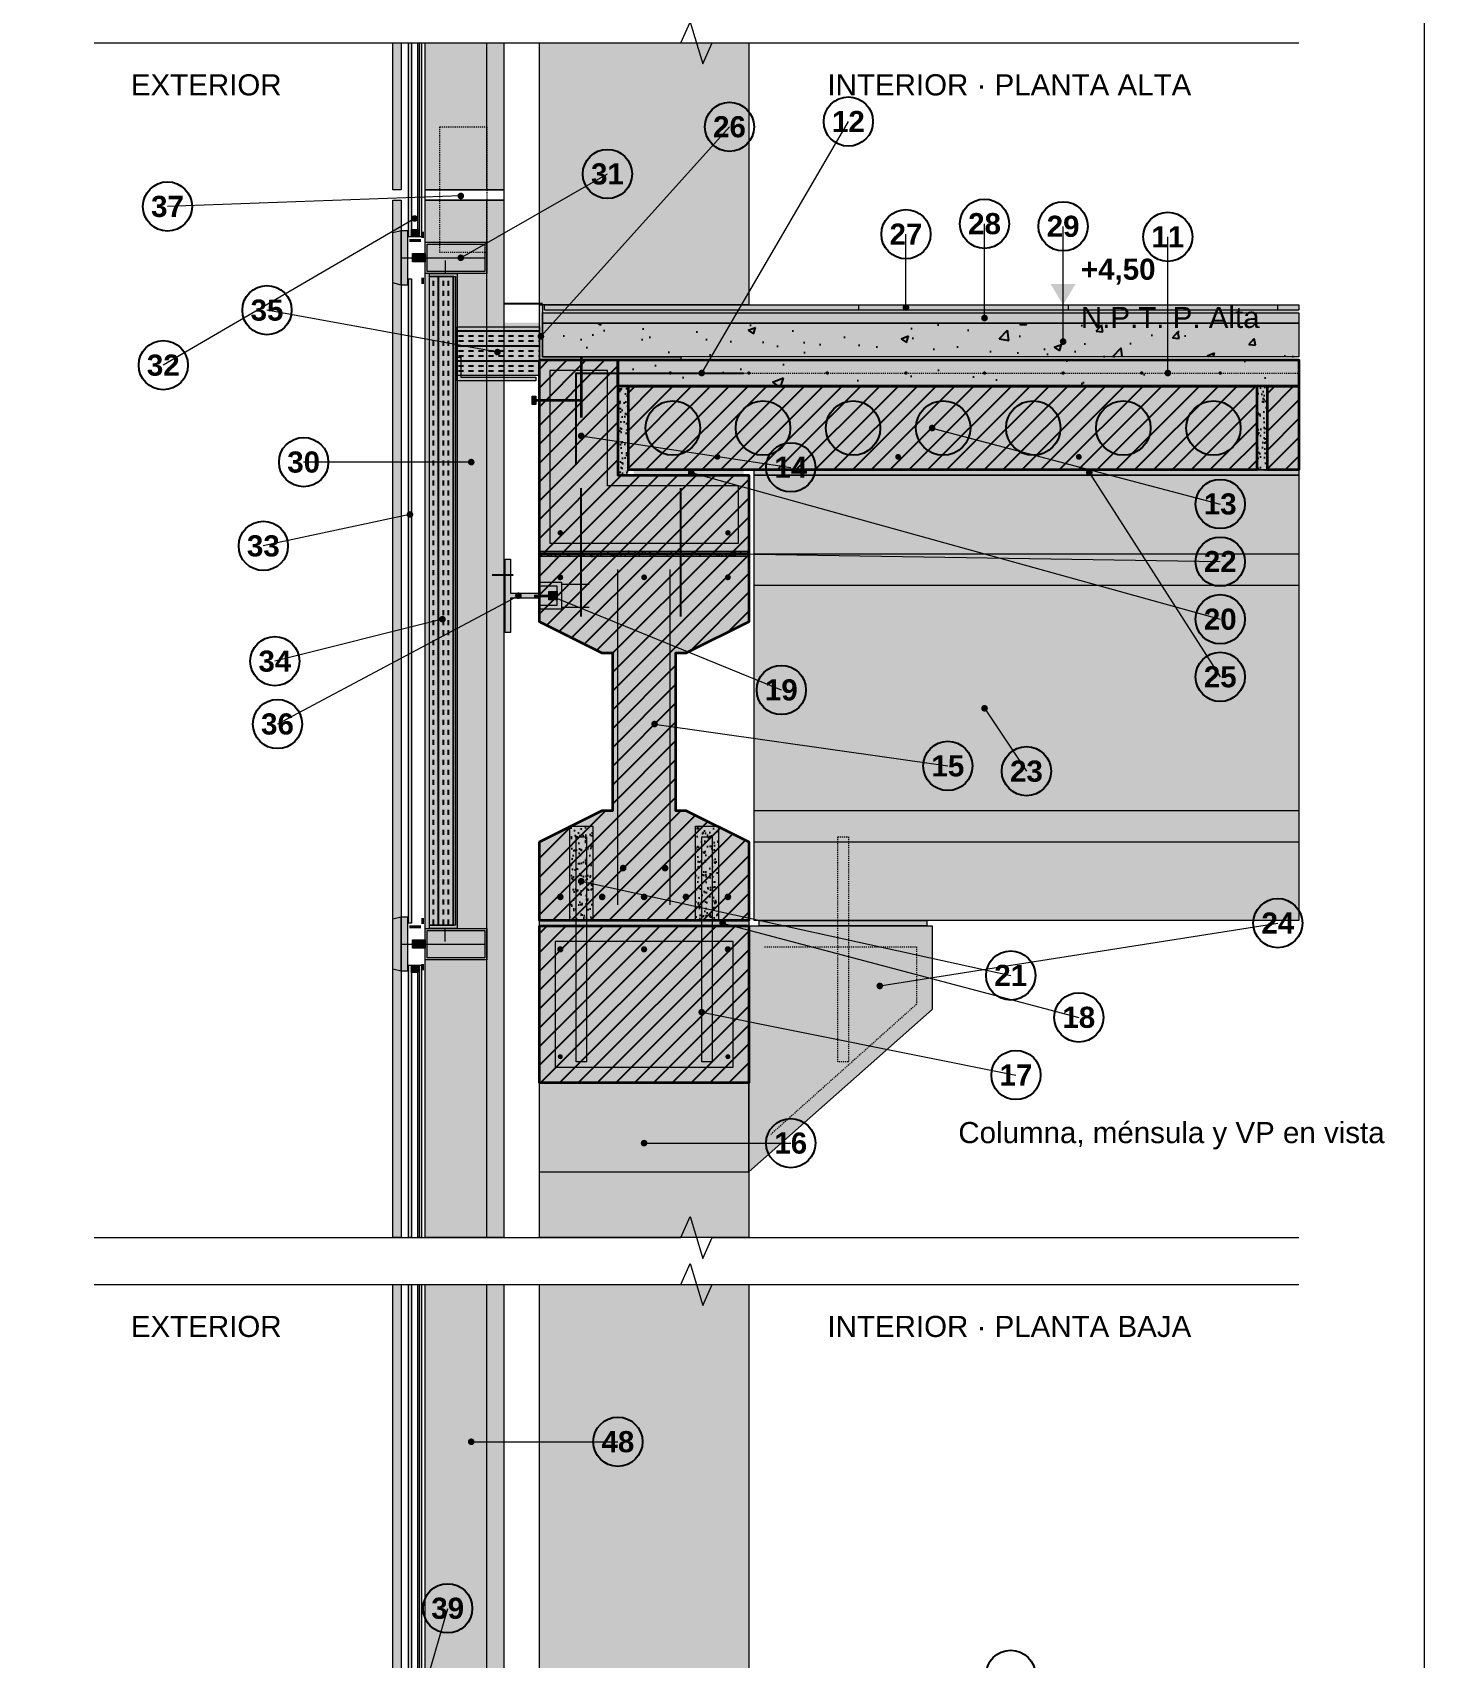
# Model space of a CAD drawing. Header units: millimetres. Extents: x 0 to 297, y 0 to 420.
# Drawn here: x 164.1 to 297, y 143.3 to 298.5 of the extents above; entities that cross this region are included whole.
import ezdxf
from ezdxf.enums import TextEntityAlignment as Align

# ---------------------------------------------------------------- set-up
doc = ezdxf.new("R2010")
doc.units = ezdxf.units.MM
doc.linetypes.add('DASHED', pattern=[1.524, 1.27, -0.254])
for name, color, linetype in [('0-MARCO-A3', 7, 'Continuous'), ('1-CORTE-ARMADURAS', 14, 'Continuous'), ('1-CORTE-CONTORNOS', 7, 'Continuous'), ('1-CORTE-OCULTO', 8, 'Continuous'), ('1-CORTE-RAYADOS', 8, 'Continuous'), ('1-CORTE-RELLENOS', 9, 'Continuous'), ('1-CORTE-VISTA', 8, 'Continuous'), ('3-COTAS-NIVELES', 7, 'Continuous'), ('3-TEXTOS', 7, 'Continuous')]:
    doc.layers.add(name, color=color, linetype=linetype)
doc.styles.add('ARIAL', font='arial.ttf')
doc.styles.add('ARIAL-NEGRITA', font='arialbd.ttf')

msp = doc.modelspace()

# ---------------------------------------------------------------- hatches: boundary and pattern name
at = {"layer": '1-CORTE-ARMADURAS', "true_color": 0x7a1f1f}
h = msp.add_hatch(color=26, dxfattribs=at)
h.dxf.hatch_style = 1
edge = h.paths.add_edge_path()
edge.add_arc((225, 266), 0.17, 0, 360)
h = msp.add_hatch(color=26, dxfattribs=at)
h.dxf.hatch_style = 1
edge = h.paths.add_edge_path()
edge.add_arc((232.5, 266), 0.17, 0, 360)
h = msp.add_hatch(color=26, dxfattribs=at)
h.dxf.hatch_style = 1
edge = h.paths.add_edge_path()
edge.add_arc((240, 266), 0.17, 0, 360)
h = msp.add_hatch(color=26, dxfattribs=at)
h.dxf.hatch_style = 1
edge = h.paths.add_edge_path()
edge.add_arc((247.5, 266), 0.17, 0, 360)
h = msp.add_hatch(color=26, dxfattribs=at)
h.dxf.hatch_style = 1
edge = h.paths.add_edge_path()
edge.add_arc((255, 266), 0.17, 0, 360)
h = msp.add_hatch(color=26, dxfattribs=at)
h.dxf.hatch_style = 1
edge = h.paths.add_edge_path()
edge.add_arc((262.5, 266), 0.17, 0, 360)
h = msp.add_hatch(color=26, dxfattribs=at)
h.dxf.hatch_style = 1
edge = h.paths.add_edge_path()
edge.add_arc((270, 266), 0.17, 0, 360)
h = msp.add_hatch(color=26, dxfattribs=at)
h.dxf.hatch_style = 1
edge = h.paths.add_edge_path()
edge.add_arc((277.5, 266), 0.17, 0, 360)
at = {"layer": '1-CORTE-ARMADURAS', "true_color": 0x000000}
h = msp.add_hatch(color=18, dxfattribs=at)
h.dxf.hatch_style = 1
edge = h.paths.add_edge_path()
edge.add_arc((229.5, 258), 0.28, 0, 360)
h = msp.add_hatch(color=18, dxfattribs=at)
h.dxf.hatch_style = 1
edge = h.paths.add_edge_path()
edge.add_arc((246.75, 258), 0.28, 0, 360)
h = msp.add_hatch(color=18, dxfattribs=at)
h.dxf.hatch_style = 1
edge = h.paths.add_edge_path()
edge.add_arc((264, 258), 0.28, 0, 360)
at = {"layer": '1-CORTE-ARMADURAS', "true_color": 0x7a1f1f}
h = msp.add_hatch(color=26, dxfattribs=at)
h.dxf.hatch_style = 1
edge = h.paths.add_edge_path()
edge.add_arc((214.5, 250.75), 0.26, 0, 360)
h = msp.add_hatch(color=26, dxfattribs=at)
h.dxf.hatch_style = 1
edge = h.paths.add_edge_path()
edge.add_arc((230.5, 250.75), 0.26, 0, 360)
h = msp.add_hatch(color=26, dxfattribs=at)
h.dxf.hatch_style = 1
edge = h.paths.add_edge_path()
edge.add_arc((214.5, 246.5), 0.28, 0, 360)
h = msp.add_hatch(color=26, dxfattribs=at)
h.dxf.hatch_style = 1
edge = h.paths.add_edge_path()
edge.add_arc((222.5, 246.5), 0.28, 0, 360)
h = msp.add_hatch(color=26, dxfattribs=at)
h.dxf.hatch_style = 1
edge = h.paths.add_edge_path()
edge.add_arc((230.5, 246.5), 0.28, 0, 360)
at = {"layer": '1-CORTE-ARMADURAS', "true_color": 0x000000}
h = msp.add_hatch(color=18, dxfattribs=at)
h.dxf.hatch_style = 1
edge = h.paths.add_edge_path()
edge.add_arc((220.5, 218.75), 0.32, 0, 360)
h = msp.add_hatch(color=18, dxfattribs=at)
h.dxf.hatch_style = 1
edge = h.paths.add_edge_path()
edge.add_arc((224.5, 218.75), 0.32, 0, 360)
h = msp.add_hatch(color=18, dxfattribs=at)
h.dxf.hatch_style = 1
edge = h.paths.add_edge_path()
edge.add_arc((214.5, 216), 0.32, 0, 360)
h = msp.add_hatch(color=18, dxfattribs=at)
h.dxf.hatch_style = 1
edge = h.paths.add_edge_path()
edge.add_arc((218.5, 216), 0.32, 0, 360)
h = msp.add_hatch(color=18, dxfattribs=at)
h.dxf.hatch_style = 1
edge = h.paths.add_edge_path()
edge.add_arc((222.5, 216), 0.32, 0, 360)
h = msp.add_hatch(color=18, dxfattribs=at)
h.dxf.hatch_style = 1
edge = h.paths.add_edge_path()
edge.add_arc((226.5, 216), 0.32, 0, 360)
h = msp.add_hatch(color=18, dxfattribs=at)
h.dxf.hatch_style = 1
edge = h.paths.add_edge_path()
edge.add_arc((230.5, 216), 0.32, 0, 360)
at = {"layer": '1-CORTE-ARMADURAS', "true_color": 0x7a1f1f}
h = msp.add_hatch(color=26, dxfattribs=at)
h.dxf.hatch_style = 1
edge = h.paths.add_edge_path()
edge.add_arc((214.5, 211), 0.3, 0, 360)
h = msp.add_hatch(color=26, dxfattribs=at)
h.dxf.hatch_style = 1
edge = h.paths.add_edge_path()
edge.add_arc((222.5, 211), 0.3, 0, 360)
h = msp.add_hatch(color=26, dxfattribs=at)
h.dxf.hatch_style = 1
edge = h.paths.add_edge_path()
edge.add_arc((230.5, 211), 0.3, 0, 360)
h = msp.add_hatch(color=26, dxfattribs=at)
h.dxf.hatch_style = 1
edge = h.paths.add_edge_path()
edge.add_arc((214.5, 200.75), 0.24, 0, 360)
h = msp.add_hatch(color=26, dxfattribs=at)
h.dxf.hatch_style = 1
edge = h.paths.add_edge_path()
edge.add_arc((230.5, 200.75), 0.24, 0, 360)
at = {"layer": '1-CORTE-RAYADOS'}
h = msp.add_hatch(dxfattribs=at)
h.set_pattern_fill('INSUL', color=8, scale=0.15, angle=90)
h.paths.add_polyline_path([(202, 275.2), (204.5, 275.2), (204.5, 213.3), (202, 213.3)])
h = msp.add_hatch(dxfattribs=at)
h.set_pattern_fill('AR-SAND', color=8, scale=0.03)
h.paths.add_polyline_path([(212.8, 271.75), (285, 271.75), (285, 270.75), (212.8, 270.75)])
h = msp.add_hatch(dxfattribs=at)
h.set_pattern_fill('INSUL', color=8, scale=0.15)
h.paths.add_polyline_path([(204.65, 270.4), (212.5, 270.4), (212.5, 265.75), (204.65, 265.75)])
h = msp.add_hatch(dxfattribs=at)
h.set_pattern_fill('AR-CONC', color=8, scale=0.04)
h.paths.add_polyline_path([(212.8, 270.75), (285, 270.75), (285, 267.55), (212.8, 267.55)])
h = msp.add_hatch(dxfattribs=at)
h.set_pattern_fill('ANSI31', color=8, scale=0.4)
h.paths.add_polyline_path([(212.5, 267.25), (220, 267.25), (220, 256.25), (232.5, 256.25), (232.5, 248.75), (212.5, 248.75)])
h = msp.add_hatch(dxfattribs=at)
h.set_pattern_fill('AR-CONC', color=8, scale=0.06)
h.paths.add_polyline_path([(220, 267.25), (285, 267.25), (285, 264.75), (220, 264.75)])
h = msp.add_hatch(dxfattribs=at)
h.set_pattern_fill('AR-SAND', color=8, scale=0.02)
h.paths.add_polyline_path([(220, 264.75), (221, 264.75), (221, 256.25), (220, 256.25)])
h = msp.add_hatch(dxfattribs=at)
h.set_pattern_fill('ANSI31', color=8, scale=0.4)
h.paths.add_polyline_path([(221, 264.75), (281, 264.75), (281, 256.75), (221, 256.75)])
h = msp.add_hatch(dxfattribs=at)
h.set_pattern_fill('AR-SAND', color=8, scale=0.02)
h.paths.add_polyline_path([(281, 264.75), (282, 264.75), (282, 256.75), (281, 256.75)])
h = msp.add_hatch(dxfattribs=at)
h.set_pattern_fill('ANSI31', color=8, scale=0.4)
h.paths.add_polyline_path([(282, 264.75), (285, 264.75), (285, 256.75), (282, 256.75)])
h = msp.add_hatch(dxfattribs=at)
h.set_pattern_fill('AR-SAND', color=8, scale=0.02)
h.paths.add_polyline_path([(212.5, 249), (232.5, 249), (232.5, 248.5), (212.5, 248.5)])
h = msp.add_hatch(dxfattribs=at)
h.set_pattern_fill('ANSI31', color=8, scale=0.4)
h.paths.add_polyline_path([(212.5, 221.25), (218.5, 224.25), (219.5, 224.25), (219.5, 239.25), (218.5, 239.25), (212.5, 242.25), (212.5, 248.75), (232.5, 248.75), (232.5, 242.25), (226.5, 239.25), (225.5, 239.25), (225.5, 224.25), (226.5, 224.25), (232.5, 221.25), (232.5, 213.75), (212.5, 213.75)])
h = msp.add_hatch(dxfattribs=at)
h.set_pattern_fill('AR-SAND', color=8, scale=0.02)
h.paths.add_polyline_path([(215.4, 222.75), (217.6, 222.75), (217.6, 213.75), (215.4, 213.75)])
h = msp.add_hatch(dxfattribs=at)
h.set_pattern_fill('AR-SAND', color=8, scale=0.02)
h.paths.add_polyline_path([(227.4, 222.75), (229.6, 222.75), (229.6, 213.75), (227.4, 213.75)])
h = msp.add_hatch(dxfattribs=at)
h.set_pattern_fill('ANSI31', color=8, scale=0.4)
h.paths.add_polyline_path([(212.5, 213.25), (232.5, 213.25), (232.5, 198.25), (212.5, 198.25)])
at = {"layer": '1-CORTE-RELLENOS', "true_color": 0xe9ecee}
h = msp.add_hatch(color=7, dxfattribs=at)
h.dxf.hatch_style = 1
h.paths.add_polyline_path([(198.5, 297.5), (199.3, 297.5), (199.3, 283.5), (198.5, 283.5)])
at = {"layer": '1-CORTE-RELLENOS', "true_color": 0xbfe3f0}
h = msp.add_hatch(color=254, dxfattribs=at)
h.dxf.hatch_style = 1
h.paths.add_polyline_path([(200, 297.5), (200.3, 297.5), (200.3, 279), (200, 279)])
h = msp.add_hatch(color=254, dxfattribs=at)
h.dxf.hatch_style = 1
h.paths.add_polyline_path([(200.9, 297.5), (201.25, 297.5), (201.25, 279), (200.9, 279)])
at = {"layer": '1-CORTE-RELLENOS', "true_color": 0xe3e7ea}
h = msp.add_hatch(color=254, dxfattribs=at)
h.dxf.hatch_style = 1
h.paths.add_polyline_path([(201.6, 297.5), (209.1, 297.5), (209.1, 283.5), (201.6, 283.5)])
at = {"layer": '1-CORTE-RELLENOS', "true_color": 0xeceeef}
h = msp.add_hatch(color=7, dxfattribs=at)
h.dxf.hatch_style = 1
h.paths.add_polyline_path([(212.5, 297.5), (232.5, 297.5), (232.5, 272.5), (212.5, 272.5)])
at = {"layer": '1-CORTE-RELLENOS', "true_color": 0xe9ecee}
h = msp.add_hatch(color=7, dxfattribs=at)
h.dxf.hatch_style = 1
h.paths.add_polyline_path([(198.5, 282.5), (199.3, 282.5), (199.3, 183.5), (198.5, 183.5)])
at = {"layer": '1-CORTE-RELLENOS', "true_color": 0xe3e7ea}
h = msp.add_hatch(color=254, dxfattribs=at)
h.dxf.hatch_style = 1
h.paths.add_polyline_path([(201.6, 282.5), (209.1, 282.5), (209.1, 183.5), (201.6, 183.5)])
at = {"layer": '1-CORTE-RELLENOS', "true_color": 0xb9c0c6}
h = msp.add_hatch(color=9, dxfattribs=at)
h.dxf.hatch_style = 1
h.paths.add_polyline_path([(198.5, 279.4), (199.3, 279.6), (199.3, 274.4), (198.5, 274.6)])
at = {"layer": '1-CORTE-RELLENOS', "true_color": 0x9aa3ab}
h = msp.add_hatch(color=253, dxfattribs=at)
h.dxf.hatch_style = 1
h.paths.add_polyline_path([(199.3, 279.6), (199.9, 279.6), (199.9, 274.4), (199.3, 274.4)])
at = {"layer": '1-CORTE-RELLENOS', "true_color": 0x111111}
h = msp.add_hatch(color=250, dxfattribs=at)
h.dxf.hatch_style = 1
h.paths.add_polyline_path([(199.9, 279.5), (200, 279.5), (200, 278.9), (199.9, 278.9)])
at = {"layer": '1-CORTE-RELLENOS', "true_color": 0x9aa3ab}
h = msp.add_hatch(color=253, dxfattribs=at)
h.dxf.hatch_style = 1
h.paths.add_polyline_path([(200.3, 279.7), (200.9, 279.7), (200.9, 279), (200.3, 279)])
at = {"layer": '1-CORTE-RELLENOS', "true_color": 0x111111}
h = msp.add_hatch(color=250, dxfattribs=at)
h.dxf.hatch_style = 1
h.paths.add_polyline_path([(201.25, 279.5), (201.5, 279.5), (201.5, 278.9), (201.25, 278.9)])
at = {"layer": '1-CORTE-RELLENOS', "true_color": 0x333333}
h = msp.add_hatch(color=250, dxfattribs=at)
h.dxf.hatch_style = 1
h.paths.add_polyline_path([(200.1, 278.8), (201.2, 278.8), (201.2, 278.5), (200.1, 278.5)])
at = {"layer": '1-CORTE-RELLENOS', "true_color": 0x111111}
h = msp.add_hatch(color=250, dxfattribs=at)
h.dxf.hatch_style = 1
h.paths.add_polyline_path([(200.3, 279.2), (200.9, 279.2), (200.9, 279), (200.3, 279)])
at = {"layer": '1-CORTE-RELLENOS', "true_color": 0x9aa3ab}
h = msp.add_hatch(color=253, dxfattribs=at)
h.dxf.hatch_style = 1
h.paths.add_polyline_path([(201.6, 278.5), (207.5, 278.5), (207.5, 275.5), (201.6, 275.5)])
h = msp.add_hatch(color=253, dxfattribs=at)
h.dxf.hatch_style = 1
h.paths.add_polyline_path([(200.4, 277.4), (201.6, 277.4), (201.6, 276.6), (200.4, 276.6)])
at = {"layer": '1-CORTE-RELLENOS', "true_color": 0x111111}
h = msp.add_hatch(color=250, dxfattribs=at)
h.dxf.hatch_style = 1
h.paths.add_polyline_path([(199.9, 275.1), (200, 275.1), (200, 274.5), (199.9, 274.5)])
at = {"layer": '1-CORTE-RELLENOS', "true_color": 0x6f8796}
h = msp.add_hatch(color=252, dxfattribs=at)
h.dxf.hatch_style = 1
h.paths.add_polyline_path([(200, 275), (200.3, 275), (200.3, 213.5), (200, 213.5)])
at = {"layer": '1-CORTE-RELLENOS', "true_color": 0x111111}
h = msp.add_hatch(color=250, dxfattribs=at)
h.dxf.hatch_style = 1
h.paths.add_polyline_path([(201.25, 275.1), (201.5, 275.1), (201.5, 274.5), (201.25, 274.5)])
at = {"layer": '1-CORTE-RELLENOS', "true_color": 0x3b3b3b}
h = msp.add_hatch(color=250, dxfattribs=at)
h.dxf.hatch_style = 1
h.paths.add_polyline_path([(202, 213.3), (204.35, 213.3), (204.35, 275.2), (202, 275.2), (202, 275.5), (204.65, 275.5), (204.65, 213), (202, 213)])
at = {"layer": '1-CORTE-RELLENOS', "true_color": 0xfbe2a8}
h = msp.add_hatch(color=41, dxfattribs=at)
h.dxf.hatch_style = 1
h.paths.add_polyline_path([(202, 275.2), (204.5, 275.2), (204.5, 213.3), (202, 213.3)])
at = {"layer": '1-CORTE-RELLENOS', "true_color": 0x3b3b3b}
h = msp.add_hatch(color=250, dxfattribs=at)
h.dxf.hatch_style = 1
h.paths.add_polyline_path([(212.5, 272.5), (212.8, 272.5), (212.8, 267.55), (226, 267.55), (226, 267.25), (212.5, 267.25)])
at = {"layer": '1-CORTE-RELLENOS', "true_color": 0xe9e9e9}
h = msp.add_hatch(color=254, dxfattribs=at)
h.dxf.hatch_style = 1
h.paths.add_polyline_path([(212.8, 271.75), (285, 271.75), (285, 270.75), (212.8, 270.75)])
at = {"layer": '1-CORTE-RELLENOS', "true_color": 0xcdbb9c}
h = msp.add_hatch(color=9, dxfattribs=at)
h.dxf.hatch_style = 1
h.paths.add_polyline_path([(213, 272.5), (285, 272.5), (285, 272), (213, 272)])
at = {"layer": '1-CORTE-RELLENOS', "true_color": 0x8d8d8d}
h = msp.add_hatch(color=252, dxfattribs=at)
h.dxf.hatch_style = 1
h.paths.add_polyline_path([(213, 272), (285, 272), (285, 271.75), (213, 271.75)])
at = {"layer": '1-CORTE-RELLENOS', "true_color": 0xc0392b}
h = msp.add_hatch(color=22, dxfattribs=at)
h.dxf.hatch_style = 1
h.paths.add_polyline_path([(204.65, 270.8), (212.5, 270.8), (212.5, 270.4), (204.65, 270.4)])
at = {"layer": '1-CORTE-RELLENOS', "true_color": 0xfbe2a8}
h = msp.add_hatch(color=41, dxfattribs=at)
h.dxf.hatch_style = 1
h.paths.add_polyline_path([(204.65, 270.4), (212.5, 270.4), (212.5, 265.75), (204.65, 265.75)])
at = {"layer": '1-CORTE-RELLENOS', "true_color": 0xe6e4df}
h = msp.add_hatch(color=254, dxfattribs=at)
h.dxf.hatch_style = 1
h.paths.add_polyline_path([(212.8, 270.75), (285, 270.75), (285, 267.55), (212.8, 267.55)])
at = {"layer": '1-CORTE-RELLENOS', "true_color": 0x3b3b3b}
h = msp.add_hatch(color=250, dxfattribs=at)
h.dxf.hatch_style = 1
h.paths.add_polyline_path([(205, 267.5), (205, 265.6), (212.15, 265.6), (212.15, 265.25), (204.65, 265.25), (204.65, 267.5)])
at = {"layer": '1-CORTE-RELLENOS', "true_color": 0xd3d6d9}
h = msp.add_hatch(color=254, dxfattribs=at)
h.dxf.hatch_style = 1
h.paths.add_polyline_path([(212.5, 267.25), (220, 267.25), (220, 256.25), (232.5, 256.25), (232.5, 248.75), (212.5, 248.75)])
at = {"layer": '1-CORTE-RELLENOS', "true_color": 0xdedad2}
h = msp.add_hatch(color=254, dxfattribs=at)
h.dxf.hatch_style = 1
h.paths.add_polyline_path([(220, 267.25), (285, 267.25), (285, 264.75), (220, 264.75)])
at = {"layer": '1-CORTE-RELLENOS', "true_color": 0xbdbdbd}
h = msp.add_hatch(color=9, dxfattribs=at)
h.dxf.hatch_style = 1
h.paths.add_polyline_path([(220, 264.75), (221, 264.75), (221, 256.25), (220, 256.25)])
at = {"layer": '1-CORTE-RELLENOS', "true_color": 0xd3d6d9}
h = msp.add_hatch(color=254, dxfattribs=at)
h.dxf.hatch_style = 1
h.paths.add_polyline_path([(221, 264.75), (281, 264.75), (281, 256.75), (221, 256.75)])
at = {"layer": '1-CORTE-RELLENOS', "true_color": 0xbdbdbd}
h = msp.add_hatch(color=9, dxfattribs=at)
h.dxf.hatch_style = 1
h.paths.add_polyline_path([(281, 264.75), (282, 264.75), (282, 256.75), (281, 256.75)])
at = {"layer": '1-CORTE-RELLENOS', "true_color": 0xd3d6d9}
h = msp.add_hatch(color=254, dxfattribs=at)
h.dxf.hatch_style = 1
h.paths.add_polyline_path([(282, 264.75), (285, 264.75), (285, 256.75), (282, 256.75)])
at = {"layer": '1-CORTE-RELLENOS', "true_color": 0x555555}
h = msp.add_hatch(color=251, dxfattribs=at)
h.dxf.hatch_style = 1
h.paths.add_polyline_path([(211.8, 263.8), (212.15, 263.8), (212.15, 263), (211.8, 263)])
at = {"layer": '1-CORTE-RELLENOS', "true_color": 0x111111}
h = msp.add_hatch(color=250, dxfattribs=at)
h.dxf.hatch_style = 1
h.paths.add_polyline_path([(221.5, 256.75), (232, 256.75), (232, 256.25), (221.5, 256.25)])
h = msp.add_hatch(color=250, dxfattribs=at)
h.dxf.hatch_style = 1
h.paths.add_polyline_path([(233, 256.75), (285, 256.75), (285, 256.25), (233, 256.25)])
at = {"layer": '1-CORTE-RELLENOS', "true_color": 0xe9ebed}
h = msp.add_hatch(color=7, dxfattribs=at)
h.dxf.hatch_style = 1
h.paths.add_polyline_path([(233, 256.25), (285, 256.25), (285, 213.75), (233, 213.75)])
at = {"layer": '1-CORTE-RELLENOS', "true_color": 0xbdbdbd}
h = msp.add_hatch(color=9, dxfattribs=at)
h.dxf.hatch_style = 1
h.paths.add_polyline_path([(212.5, 249), (232.5, 249), (232.5, 248.5), (212.5, 248.5)])
at = {"layer": '1-CORTE-RELLENOS', "true_color": 0xd3d6d9}
h = msp.add_hatch(color=254, dxfattribs=at)
h.dxf.hatch_style = 1
h.paths.add_polyline_path([(212.5, 221.25), (218.5, 224.25), (219.5, 224.25), (219.5, 239.25), (218.5, 239.25), (212.5, 242.25), (212.5, 248.75), (232.5, 248.75), (232.5, 242.25), (226.5, 239.25), (225.5, 239.25), (225.5, 224.25), (226.5, 224.25), (232.5, 221.25), (232.5, 213.75), (212.5, 213.75)])
at = {"layer": '1-CORTE-RELLENOS', "true_color": 0x3b3b3b}
h = msp.add_hatch(color=250, dxfattribs=at)
h.dxf.hatch_style = 1
h.paths.add_polyline_path([(209.25, 248.25), (209.75, 248.25), (209.75, 245), (212.5, 245), (212.5, 244.5), (209.75, 244.5), (209.75, 241.25), (209.25, 241.25)])
h = msp.add_hatch(color=250, dxfattribs=at)
h.dxf.hatch_style = 1
h.paths.add_polyline_path([(212.5, 243.85), (214.2, 243.85), (214.2, 245.65), (212.5, 245.65), (212.5, 246.05), (214.6, 246.05), (214.6, 243.45), (212.5, 243.45)])
at = {"layer": '1-CORTE-RELLENOS', "true_color": 0xd6dade}
h = msp.add_hatch(color=254, dxfattribs=at)
h.dxf.hatch_style = 1
h.paths.add_polyline_path([(233, 245.75), (285, 245.75), (285, 224.25), (233, 224.25)])
at = {"layer": '1-CORTE-RELLENOS', "true_color": 0x555555}
h = msp.add_hatch(color=251, dxfattribs=at)
h.dxf.hatch_style = 1
h.paths.add_polyline_path([(213.4, 245.15), (214.2, 245.15), (214.2, 244.35), (213.4, 244.35)])
at = {"layer": '1-CORTE-RELLENOS', "true_color": 0xbdbdbd}
h = msp.add_hatch(color=9, dxfattribs=at)
h.dxf.hatch_style = 1
h.paths.add_polyline_path([(215.4, 222.75), (217.6, 222.75), (217.6, 213.75), (215.4, 213.75)])
h = msp.add_hatch(color=9, dxfattribs=at)
h.dxf.hatch_style = 1
h.paths.add_polyline_path([(227.4, 222.75), (229.6, 222.75), (229.6, 213.75), (227.4, 213.75)])
at = {"layer": '1-CORTE-RELLENOS', "true_color": 0x3b3b3b}
h = msp.add_hatch(color=250, dxfattribs=at)
h.dxf.hatch_style = 1
h.paths.add_polyline_path([(216, 221.75), (217, 221.75), (217, 213.25), (216, 213.25)])
h = msp.add_hatch(color=250, dxfattribs=at)
h.dxf.hatch_style = 1
h.paths.add_polyline_path([(228, 221.75), (229, 221.75), (229, 213.25), (228, 213.25)])
at = {"layer": '1-CORTE-RELLENOS', "true_color": 0xb9c0c6}
h = msp.add_hatch(color=9, dxfattribs=at)
h.dxf.hatch_style = 1
h.paths.add_polyline_path([(198.5, 213.9), (199.3, 214.1), (199.3, 208.9), (198.5, 209.1)])
at = {"layer": '1-CORTE-RELLENOS', "true_color": 0x9aa3ab}
h = msp.add_hatch(color=253, dxfattribs=at)
h.dxf.hatch_style = 1
h.paths.add_polyline_path([(199.3, 214.1), (199.9, 214.1), (199.9, 208.9), (199.3, 208.9)])
at = {"layer": '1-CORTE-RELLENOS', "true_color": 0x111111}
h = msp.add_hatch(color=250, dxfattribs=at)
h.dxf.hatch_style = 1
h.paths.add_polyline_path([(199.9, 214), (200, 214), (200, 213.4), (199.9, 213.4)])
at = {"layer": '1-CORTE-RELLENOS', "true_color": 0x333333}
h = msp.add_hatch(color=250, dxfattribs=at)
h.dxf.hatch_style = 1
h.paths.add_polyline_path([(200.1, 213.3), (201.2, 213.3), (201.2, 213), (200.1, 213)])
at = {"layer": '1-CORTE-RELLENOS', "true_color": 0x111111}
h = msp.add_hatch(color=250, dxfattribs=at)
h.dxf.hatch_style = 1
h.paths.add_polyline_path([(201.25, 214), (201.5, 214), (201.5, 213.4), (201.25, 213.4)])
at = {"layer": '1-CORTE-RELLENOS', "true_color": 0x9aa3ab}
h = msp.add_hatch(color=253, dxfattribs=at)
h.dxf.hatch_style = 1
h.paths.add_polyline_path([(201.6, 213), (207.5, 213), (207.5, 210), (201.6, 210)])
at = {"layer": '1-CORTE-RELLENOS', "true_color": 0x111111}
h = msp.add_hatch(color=250, dxfattribs=at)
h.dxf.hatch_style = 1
h.paths.add_polyline_path([(212.5, 213.75), (232.5, 213.75), (232.5, 213.25), (212.5, 213.25)])
at = {"layer": '1-CORTE-RELLENOS', "true_color": 0xd3d6d9}
h = msp.add_hatch(color=254, dxfattribs=at)
h.dxf.hatch_style = 1
h.paths.add_polyline_path([(212.5, 213.25), (232.5, 213.25), (232.5, 198.25), (212.5, 198.25)])
at = {"layer": '1-CORTE-RELLENOS', "true_color": 0x3b3b3b}
h = msp.add_hatch(color=250, dxfattribs=at)
h.dxf.hatch_style = 1
h.paths.add_polyline_path([(216, 213.25), (217, 213.25), (217, 200.25), (216, 200.25)])
h = msp.add_hatch(color=250, dxfattribs=at)
h.dxf.hatch_style = 1
h.paths.add_polyline_path([(228, 213.25), (229, 213.25), (229, 200.25), (228, 200.25)])
at = {"layer": '1-CORTE-RELLENOS', "true_color": 0xe3e6e8}
h = msp.add_hatch(color=254, dxfattribs=at)
h.dxf.hatch_style = 1
h.paths.add_polyline_path([(250, 213.25), (250, 205.25), (232.5, 189.75), (232.5, 213.25)])
at = {"layer": '1-CORTE-RELLENOS', "true_color": 0x111111}
h = msp.add_hatch(color=250, dxfattribs=at)
h.dxf.hatch_style = 1
h.paths.add_polyline_path([(233.5, 213.75), (249.5, 213.75), (249.5, 213.25), (233.5, 213.25)])
at = {"layer": '1-CORTE-RELLENOS', "true_color": 0x9aa3ab}
h = msp.add_hatch(color=253, dxfattribs=at)
h.dxf.hatch_style = 1
h.paths.add_polyline_path([(200.4, 211.9), (201.6, 211.9), (201.6, 211.1), (200.4, 211.1)])
at = {"layer": '1-CORTE-RELLENOS', "true_color": 0x111111}
h = msp.add_hatch(color=250, dxfattribs=at)
h.dxf.hatch_style = 1
h.paths.add_polyline_path([(199.9, 209.6), (200, 209.6), (200, 209), (199.9, 209)])
h = msp.add_hatch(color=250, dxfattribs=at)
h.dxf.hatch_style = 1
h.paths.add_polyline_path([(201.25, 209.6), (201.5, 209.6), (201.5, 209), (201.25, 209)])
at = {"layer": '1-CORTE-RELLENOS', "true_color": 0xbfe3f0}
h = msp.add_hatch(color=254, dxfattribs=at)
h.dxf.hatch_style = 1
h.paths.add_polyline_path([(200, 209.5), (200.3, 209.5), (200.3, 183.5), (200, 183.5)])
at = {"layer": '1-CORTE-RELLENOS', "true_color": 0x9aa3ab}
h = msp.add_hatch(color=253, dxfattribs=at)
h.dxf.hatch_style = 1
h.paths.add_polyline_path([(200.3, 209.5), (200.9, 209.5), (200.9, 208.8), (200.3, 208.8)])
at = {"layer": '1-CORTE-RELLENOS', "true_color": 0x111111}
h = msp.add_hatch(color=250, dxfattribs=at)
h.dxf.hatch_style = 1
h.paths.add_polyline_path([(200.3, 209.5), (200.9, 209.5), (200.9, 209.3), (200.3, 209.3)])
at = {"layer": '1-CORTE-RELLENOS', "true_color": 0xbfe3f0}
h = msp.add_hatch(color=254, dxfattribs=at)
h.dxf.hatch_style = 1
h.paths.add_polyline_path([(200.9, 209.5), (201.25, 209.5), (201.25, 183.5), (200.9, 183.5)])
at = {"layer": '1-CORTE-RELLENOS', "true_color": 0xeceeef}
h = msp.add_hatch(color=7, dxfattribs=at)
h.dxf.hatch_style = 1
h.paths.add_polyline_path([(212.5, 198.25), (232.5, 198.25), (232.5, 183.5), (212.5, 183.5)])
at = {"layer": '1-CORTE-RELLENOS', "true_color": 0xe9ecee}
h = msp.add_hatch(color=7, dxfattribs=at)
h.dxf.hatch_style = 1
h.paths.add_polyline_path([(198.5, 179), (199.3, 179), (199.3, 136), (198.5, 136)])
at = {"layer": '1-CORTE-RELLENOS', "true_color": 0xbfe3f0}
h = msp.add_hatch(color=254, dxfattribs=at)
h.dxf.hatch_style = 1
h.paths.add_polyline_path([(200, 179), (200.3, 179), (200.3, 139.5), (200, 139.5)])
h = msp.add_hatch(color=254, dxfattribs=at)
h.dxf.hatch_style = 1
h.paths.add_polyline_path([(200.9, 179), (201.25, 179), (201.25, 139.5), (200.9, 139.5)])
at = {"layer": '1-CORTE-RELLENOS', "true_color": 0xe3e7ea}
h = msp.add_hatch(color=254, dxfattribs=at)
h.dxf.hatch_style = 1
h.paths.add_polyline_path([(201.6, 179), (209.1, 179), (209.1, 136), (201.6, 136)])
at = {"layer": '1-CORTE-RELLENOS', "true_color": 0xeceeef}
h = msp.add_hatch(color=7, dxfattribs=at)
h.dxf.hatch_style = 1
h.paths.add_polyline_path([(212.5, 179), (232.5, 179), (232.5, 134), (212.5, 134)])
at = {"layer": '3-COTAS-NIVELES'}
h = msp.add_hatch(color=7, dxfattribs=at)
h.dxf.hatch_style = 1
h.paths.add_polyline_path([(262.5, 272.5), (261.3, 274.5), (263.7, 274.5)])
at = {"layer": '3-TEXTOS', "true_color": 0x000000}
h = msp.add_hatch(color=18, dxfattribs=at)
h.dxf.hatch_style = 1
edge = h.paths.add_edge_path()
edge.add_arc((205, 282.9), 0.32, 0, 360)
h = msp.add_hatch(color=18, dxfattribs=at)
h.dxf.hatch_style = 1
edge = h.paths.add_edge_path()
edge.add_arc((200.6, 280.75), 0.32, 0, 360)
h = msp.add_hatch(color=18, dxfattribs=at)
h.dxf.hatch_style = 1
edge = h.paths.add_edge_path()
edge.add_arc((205, 277), 0.32, 0, 360)
h = msp.add_hatch(color=18, dxfattribs=at)
h.dxf.hatch_style = 1
edge = h.paths.add_edge_path()
edge.add_arc((247.5, 272.25), 0.32, 0, 360)
h = msp.add_hatch(color=18, dxfattribs=at)
h.dxf.hatch_style = 1
edge = h.paths.add_edge_path()
edge.add_arc((255, 271.25), 0.32, 0, 360)
h = msp.add_hatch(color=18, dxfattribs=at)
h.dxf.hatch_style = 1
edge = h.paths.add_edge_path()
edge.add_arc((212.65, 269.5), 0.32, 0, 360)
h = msp.add_hatch(color=18, dxfattribs=at)
h.dxf.hatch_style = 1
edge = h.paths.add_edge_path()
edge.add_arc((262.5, 269), 0.32, 0, 360)
h = msp.add_hatch(color=18, dxfattribs=at)
h.dxf.hatch_style = 1
edge = h.paths.add_edge_path()
edge.add_arc((208.5, 268), 0.32, 0, 360)
h = msp.add_hatch(color=18, dxfattribs=at)
h.dxf.hatch_style = 1
edge = h.paths.add_edge_path()
edge.add_arc((228, 266), 0.32, 0, 360)
h = msp.add_hatch(color=18, dxfattribs=at)
h.dxf.hatch_style = 1
edge = h.paths.add_edge_path()
edge.add_arc((272.5, 266), 0.32, 0, 360)
h = msp.add_hatch(color=18, dxfattribs=at)
h.dxf.hatch_style = 1
edge = h.paths.add_edge_path()
edge.add_arc((250, 260.75), 0.32, 0, 360)
h = msp.add_hatch(color=18, dxfattribs=at)
h.dxf.hatch_style = 1
edge = h.paths.add_edge_path()
edge.add_arc((216.5, 260), 0.32, 0, 360)
h = msp.add_hatch(color=18, dxfattribs=at)
h.dxf.hatch_style = 1
edge = h.paths.add_edge_path()
edge.add_arc((206, 257.5), 0.32, 0, 360)
h = msp.add_hatch(color=18, dxfattribs=at)
h.dxf.hatch_style = 1
edge = h.paths.add_edge_path()
edge.add_arc((227, 256.5), 0.32, 0, 360)
h = msp.add_hatch(color=18, dxfattribs=at)
h.dxf.hatch_style = 1
edge = h.paths.add_edge_path()
edge.add_arc((265, 256.5), 0.32, 0, 360)
h = msp.add_hatch(color=18, dxfattribs=at)
h.dxf.hatch_style = 1
edge = h.paths.add_edge_path()
edge.add_arc((200.15, 252.5), 0.32, 0, 360)
h = msp.add_hatch(color=18, dxfattribs=at)
h.dxf.hatch_style = 1
edge = h.paths.add_edge_path()
edge.add_arc((231, 248.75), 0.32, 0, 360)
h = msp.add_hatch(color=18, dxfattribs=at)
h.dxf.hatch_style = 1
edge = h.paths.add_edge_path()
edge.add_arc((210.5, 244.75), 0.32, 0, 360)
h = msp.add_hatch(color=18, dxfattribs=at)
h.dxf.hatch_style = 1
edge = h.paths.add_edge_path()
edge.add_arc((213.6, 244.75), 0.32, 0, 360)
h = msp.add_hatch(color=18, dxfattribs=at)
h.dxf.hatch_style = 1
edge = h.paths.add_edge_path()
edge.add_arc((203.25, 242.5), 0.32, 0, 360)
h = msp.add_hatch(color=18, dxfattribs=at)
h.dxf.hatch_style = 1
edge = h.paths.add_edge_path()
edge.add_arc((223.5, 232.5), 0.32, 0, 360)
h = msp.add_hatch(color=18, dxfattribs=at)
h.dxf.hatch_style = 1
edge = h.paths.add_edge_path()
edge.add_arc((255, 234), 0.32, 0, 360)
h = msp.add_hatch(color=18, dxfattribs=at)
h.dxf.hatch_style = 1
edge = h.paths.add_edge_path()
edge.add_arc((216.5, 217.5), 0.32, 0, 360)
h = msp.add_hatch(color=18, dxfattribs=at)
h.dxf.hatch_style = 1
edge = h.paths.add_edge_path()
edge.add_arc((230, 213.5), 0.32, 0, 360)
h = msp.add_hatch(color=18, dxfattribs=at)
h.dxf.hatch_style = 1
edge = h.paths.add_edge_path()
edge.add_arc((245, 207.5), 0.32, 0, 360)
h = msp.add_hatch(color=18, dxfattribs=at)
h.dxf.hatch_style = 1
edge = h.paths.add_edge_path()
edge.add_arc((228, 205), 0.32, 0, 360)
h = msp.add_hatch(color=18, dxfattribs=at)
h.dxf.hatch_style = 1
edge = h.paths.add_edge_path()
edge.add_arc((222.5, 192.5), 0.32, 0, 360)
h = msp.add_hatch(color=18, dxfattribs=at)
h.dxf.hatch_style = 1
edge = h.paths.add_edge_path()
edge.add_arc((206, 164), 0.32, 0, 360)

# ---------------------------------------------------------------- linework, layer by layer
at = {"layer": '0-MARCO-A3', "lineweight": 13}
msp.add_lwpolyline([(0, 0), (297, 0), (297, 420), (0, 420)], close=True, dxfattribs=at)
at = {"layer": '1-CORTE-ARMADURAS', "lineweight": 13}
for points in [[(213.5, 249.75), (231.5, 249.75), (231.5, 255.25), (219, 255.25), (219, 266.25), (213.5, 266.25), (213.5, 249.75)], [(214, 199.75), (231, 199.75), (231, 211.75), (214, 211.75), (214, 199.75)]]:
    msp.add_lwpolyline(points, dxfattribs=at)
at = {"layer": '1-CORTE-ARMADURAS', "lineweight": 25}
for points in [[(216, 257.25), (216, 266), (232, 266)], [(216.5, 242.75), (216.5, 255)], [(226, 242.75), (226, 255)]]:
    msp.add_lwpolyline(points, dxfattribs=at)
at = {"layer": '1-CORTE-ARMADURAS', "linetype": 'DASHED', "lineweight": 13, "ltscale": 0.08}
for points in [[(221.5, 266), (285, 266)], [(234, 211.25), (248.5, 211.25), (248.5, 205.75), (234.5, 193.25)]]:
    msp.add_lwpolyline(points, dxfattribs=at)
at = {"layer": '1-CORTE-ARMADURAS', "lineweight": 9}
for points in [[(220, 215.25), (220, 247.25)], [(225, 215.25), (225, 247.25)]]:
    msp.add_lwpolyline(points, dxfattribs=at)
at = {"layer": '1-CORTE-CONTORNOS', "lineweight": 9}
for points in [[(198.5, 297.5), (199.3, 297.5), (199.3, 283.5), (198.5, 283.5)], [(198.5, 282.5), (199.3, 282.5), (199.3, 183.5), (198.5, 183.5)], [(198.5, 279.4), (199.3, 279.6), (199.3, 274.4), (198.5, 274.6)], [(199.3, 279.6), (199.9, 279.6), (199.9, 274.4), (199.3, 274.4)], [(200.3, 279.7), (200.9, 279.7), (200.9, 279), (200.3, 279)], [(201.8, 278.3), (207.3, 278.3), (207.3, 275.7), (201.8, 275.7)], [(200.4, 277.4), (201.6, 277.4), (201.6, 276.6), (200.4, 276.6)], [(202, 213.3), (204.35, 213.3), (204.35, 275.2), (202, 275.2), (202, 275.5), (204.65, 275.5), (204.65, 213), (202, 213)], [(212.5, 272.5), (212.8, 272.5), (212.8, 267.55), (226, 267.55), (226, 267.25), (212.5, 267.25)], [(205, 267.5), (205, 265.6), (212.15, 265.6), (212.15, 265.25), (204.65, 265.25), (204.65, 267.5)], [(281, 264.75), (282, 264.75), (282, 256.75), (281, 256.75)], [(211.8, 263.8), (212.15, 263.8), (212.15, 263), (211.8, 263)], [(233, 256.75), (285, 256.75), (285, 256.25), (233, 256.25)], [(212.5, 249), (232.5, 249), (232.5, 248.5), (212.5, 248.5)], [(209.25, 248.25), (209.75, 248.25), (209.75, 245), (212.5, 245), (212.5, 244.5), (209.75, 244.5), (209.75, 241.25), (209.25, 241.25)], [(212.5, 243.85), (214.2, 243.85), (214.2, 245.65), (212.5, 245.65), (212.5, 246.05), (214.6, 246.05), (214.6, 243.45), (212.5, 243.45)], [(213.4, 245.15), (214.2, 245.15), (214.2, 244.35), (213.4, 244.35)], [(215.4, 222.75), (217.6, 222.75), (217.6, 213.75), (215.4, 213.75)], [(227.4, 222.75), (229.6, 222.75), (229.6, 213.75), (227.4, 213.75)], [(216, 221.75), (217, 221.75), (217, 213.25), (216, 213.25)], [(228, 221.75), (229, 221.75), (229, 213.25), (228, 213.25)], [(198.5, 213.9), (199.3, 214.1), (199.3, 208.9), (198.5, 209.1)], [(199.3, 214.1), (199.9, 214.1), (199.9, 208.9), (199.3, 208.9)], [(201.8, 212.8), (207.3, 212.8), (207.3, 210.2), (201.8, 210.2)], [(212.5, 213.75), (232.5, 213.75), (232.5, 213.25), (212.5, 213.25)], [(216, 213.25), (217, 213.25), (217, 200.25), (216, 200.25)], [(228, 213.25), (229, 213.25), (229, 200.25), (228, 200.25)], [(233.5, 213.75), (249.5, 213.75), (249.5, 213.25), (233.5, 213.25)], [(200.4, 211.9), (201.6, 211.9), (201.6, 211.1), (200.4, 211.1)], [(200.3, 209.5), (200.9, 209.5), (200.9, 208.8), (200.3, 208.8)], [(198.5, 179), (199.3, 179), (199.3, 136), (198.5, 136)]]:
    msp.add_lwpolyline(points, close=True, dxfattribs=at)
at = {"layer": '1-CORTE-CONTORNOS', "lineweight": 18}
for points in [[(200, 297.5), (200.3, 297.5), (200.3, 279), (200, 279)], [(200.9, 297.5), (201.25, 297.5), (201.25, 279), (200.9, 279)], [(201.6, 278.5), (207.5, 278.5), (207.5, 275.5), (201.6, 275.5)], [(200, 275), (200.3, 275), (200.3, 213.5), (200, 213.5)], [(202, 275.2), (204.5, 275.2), (204.5, 213.3), (202, 213.3)], [(212.8, 271.75), (285, 271.75), (285, 270.75), (212.8, 270.75)], [(213, 272.5), (285, 272.5), (285, 272), (213, 272)], [(204.65, 270.4), (212.5, 270.4), (212.5, 265.75), (204.65, 265.75)], [(212.8, 270.75), (285, 270.75), (285, 267.55), (212.8, 267.55)], [(201.6, 213), (207.5, 213), (207.5, 210), (201.6, 210)], [(250, 213.25), (250, 205.25), (232.5, 189.75), (232.5, 213.25)], [(200, 209.5), (200.3, 209.5), (200.3, 183.5), (200, 183.5)], [(200.9, 209.5), (201.25, 209.5), (201.25, 183.5), (200.9, 183.5)], [(200, 179), (200.3, 179), (200.3, 139.5), (200, 139.5)], [(200.9, 179), (201.25, 179), (201.25, 139.5), (200.9, 139.5)]]:
    msp.add_lwpolyline(points, close=True, dxfattribs=at)
at = {"layer": '1-CORTE-CONTORNOS', "color": 250, "lineweight": 9, "true_color": 0x333333}
for points in [[(201.07, 279), (201.07, 297.5)], [(201.07, 183.5), (201.07, 209.5)], [(201.07, 139.5), (201.07, 179)]]:
    msp.add_lwpolyline(points, dxfattribs=at)
at = {"layer": '1-CORTE-CONTORNOS', "color": 251, "lineweight": 9, "true_color": 0x666666}
for points in [[(207.5, 283.5), (207.5, 297.5)], [(207.5, 183.5), (207.5, 282.5)], [(207.5, 136), (207.5, 179)]]:
    msp.add_lwpolyline(points, dxfattribs=at)
at = {"layer": '1-CORTE-CONTORNOS', "lineweight": 13}
for points in [[(199.3, 277), (203.5, 277)], [(203.5, 276.75), (203.5, 275.5)], [(243, 272), (243, 272.5)], [(263, 272), (263, 272.5)], [(283, 272), (283, 272.5)], [(214.6, 245.85), (217.25, 245.85)], [(214.6, 243.65), (217.25, 243.65)], [(203.5, 211.75), (203.5, 213)], [(199.3, 211.5), (203.5, 211.5)]]:
    msp.add_lwpolyline(points, dxfattribs=at)
at = {"layer": '1-CORTE-CONTORNOS', "lineweight": 9}
for points in [[(201.8, 277), (207.3, 277)], [(201.8, 211.5), (207.3, 211.5)]]:
    msp.add_lwpolyline(points, dxfattribs=at)
at = {"layer": '1-CORTE-CONTORNOS', "lineweight": 25}
for points in [[(209.1, 272.65), (212.8, 272.65)], [(208, 246.75), (210, 246.75)]]:
    msp.add_lwpolyline(points, dxfattribs=at)
at = {"layer": '1-CORTE-CONTORNOS', "lineweight": 35}
for points in [[(212.5, 267.25), (220, 267.25), (220, 256.25), (232.5, 256.25), (232.5, 248.75), (212.5, 248.75)], [(220, 267.25), (285, 267.25), (285, 264.75), (220, 264.75)], [(221, 264.75), (281, 264.75), (281, 256.75), (221, 256.75)], [(282, 264.75), (285, 264.75), (285, 256.75), (282, 256.75)], [(212.5, 221.25), (218.5, 224.25), (219.5, 224.25), (219.5, 239.25), (218.5, 239.25), (212.5, 242.25), (212.5, 248.75), (232.5, 248.75), (232.5, 242.25), (226.5, 239.25), (225.5, 239.25), (225.5, 224.25), (226.5, 224.25), (232.5, 221.25), (232.5, 213.75), (212.5, 213.75)], [(212.5, 213.25), (232.5, 213.25), (232.5, 198.25), (212.5, 198.25)]]:
    msp.add_lwpolyline(points, close=True, dxfattribs=at)
for points in [[(216.5, 267.55), (216.5, 261.75)], [(212.15, 263.4), (216.5, 263.4)], [(212, 244.75), (213.6, 244.75)]]:
    msp.add_lwpolyline(points, dxfattribs=at)
at = {"layer": '1-CORTE-CONTORNOS', "color": 250, "lineweight": 9, "true_color": 0x444444}
for points in [[(233, 248.75), (285, 248.75)], [(233, 245.75), (285, 245.75)], [(233, 224.25), (285, 224.25)], [(233, 221.25), (285, 221.25)]]:
    msp.add_lwpolyline(points, dxfattribs=at)
at = {"layer": '1-CORTE-CONTORNOS', "color": 250, "lineweight": 13, "true_color": 0x444444}
msp.add_lwpolyline([(212.5, 189.75), (232.5, 189.75)], dxfattribs=at)
at = {"layer": '1-CORTE-CONTORNOS'}
for centre in [(225.25, 260.75), (233.85, 260.75), (242.45, 260.75), (251.05, 260.75), (259.65, 260.75), (268.25, 260.75), (276.85, 260.75)]:
    msp.add_circle(centre, 2.6, dxfattribs=at)
at = {"layer": '1-CORTE-OCULTO', "linetype": 'DASHED', "lineweight": 9, "ltscale": 0.08}
msp.add_lwpolyline([(203, 289.5), (207.5, 289.5), (207.5, 277.5), (203, 277.5)], close=True, dxfattribs=at)
at = {"layer": '1-CORTE-OCULTO', "linetype": 'DASHED', "lineweight": 13, "ltscale": 0.08}
msp.add_lwpolyline([(241, 221.75), (242, 221.75), (242, 200.25), (241, 200.25)], close=True, dxfattribs=at)
at = {"layer": '1-CORTE-VISTA', "lineweight": 13}
for points in [[(201.6, 297.5), (209.1, 297.5), (209.1, 283.5), (201.6, 283.5)], [(212.5, 297.5), (232.5, 297.5), (232.5, 272.5), (212.5, 272.5)], [(201.6, 282.5), (209.1, 282.5), (209.1, 183.5), (201.6, 183.5)], [(233, 256.25), (285, 256.25), (285, 213.75), (233, 213.75)], [(212.5, 198.25), (232.5, 198.25), (232.5, 183.5), (212.5, 183.5)], [(201.6, 179), (209.1, 179), (209.1, 136), (201.6, 136)], [(212.5, 179), (232.5, 179), (232.5, 134), (212.5, 134)]]:
    msp.add_lwpolyline(points, close=True, dxfattribs=at)
at = {"layer": '1-CORTE-VISTA', "lineweight": 9}
msp.add_lwpolyline([(201.6, 283.5), (209.1, 283.5), (209.1, 282.5), (201.6, 282.5)], close=True, dxfattribs=at)
at = {"layer": '3-TEXTOS', "lineweight": 9}
for p, q in [((212.65, 269.5), (230.65, 289.5)), ((228, 266), (242, 290)), ((205, 277), (219, 285)), ((205, 282.9), (177, 281.9)), ((200.6, 280.75), (176.6, 266.75)), ((255, 271.25), (255, 280.25)), ((262.5, 269), (262.5, 280)), ((247.5, 272.25), (247.5, 279.25)), ((272.5, 266), (272.5, 279)), ((208.5, 268), (186.5, 272)), ((250, 260.75), (277.5, 253.5)), ((216.5, 260), (236.5, 257)), ((206, 257.5), (190, 257.5)), ((227, 256.5), (277.5, 242.5)), ((265, 256.5), (277.5, 237)), ((200.15, 252.5), (186.15, 249.5)), ((231, 248.75), (277.5, 248)), ((210.5, 244.75), (187.5, 232.5)), ((213.6, 244.75), (235.6, 235.75)), ((203.25, 242.5), (187.25, 238.5)), ((255, 234), (259, 228)), ((223.5, 232.5), (251.5, 228.5)), ((216.5, 217.5), (257.5, 208.5)), ((230, 213.5), (264, 204.5)), ((245, 207.5), (283, 213.5)), ((228, 205), (258, 199)), ((222.5, 192.5), (236.5, 192.5)), ((206, 164), (220, 164)), ((199.75, 134.1), (203.75, 148.1))]:
    msp.add_line(p, q, dxfattribs=at)
at = {"layer": '3-TEXTOS', "lineweight": 13}
msp.add_line((258.9, 272.5), (266.1, 272.5), dxfattribs=at)
at = {"layer": '3-TEXTOS', "lineweight": 18}
for points in [[(170, 297.5), (226, 297.5), (226.9, 299.5), (228.1, 295.5), (229, 297.5), (285, 297.5)], [(170, 183.5), (226, 183.5), (226.9, 185.5), (228.1, 181.5), (229, 183.5), (285, 183.5)], [(170, 179), (226, 179), (226.9, 181), (228.1, 177), (229, 179), (285, 179)]]:
    msp.add_lwpolyline(points, dxfattribs=at)
at = {"layer": '3-TEXTOS', "color": 18, "true_color": 0x000000}
for centre in [(230.65, 289.5), (242, 290), (219, 285), (177, 281.9), (255, 280.25), (247.5, 279.25), (262.5, 280), (272.5, 279), (186.5, 272), (176.6, 266.75), (190, 257.5), (236.5, 257), (277.5, 253.5), (186.15, 249.5), (277.5, 248), (277.5, 242.5), (187.25, 238.5), (277.5, 237), (235.6, 235.75), (187.5, 232.5), (251.5, 228.5), (259, 228), (283, 213.5), (257.5, 208.5), (264, 204.5), (258, 199), (236.5, 192.5), (220, 164), (203.75, 148.1), (257.5, 141.75)]:
    msp.add_circle(centre, 2.35, dxfattribs=at)

# ---------------------------------------------------------------- texts
at = {"layer": '3-TEXTOS', "color": 251, "true_color": 0x555555, "style": 'ARIAL'}
for s, p in [('EXTERIOR', (173.5, 292.5)), ('INTERIOR · PLANTA ALTA', (240, 292.5)), ('EXTERIOR', (173.5, 174)), ('INTERIOR · PLANTA BAJA', (240, 174))]:
    msp.add_text(s, height=2.016, dxfattribs=at).set_placement(p)
at = {"layer": '3-TEXTOS', "style": 'ARIAL-NEGRITA'}
for s, p in [('26', (230.65, 288.5)), ('12', (242, 289)), ('31', (219, 284)), ('37', (177, 280.9)), ('28', (255, 279.25)), ('29', (262.5, 279)), ('27', (247.5, 278.25)), ('11', (272.5, 278)), ('35', (186.5, 271)), ('32', (176.6, 265.75)), ('30', (190, 256.5)), ('14', (236.5, 256)), ('13', (277.5, 252.5)), ('33', (186.15, 248.5)), ('22', (277.5, 247)), ('20', (277.5, 241.5)), ('34', (187.25, 237.5)), ('25', (277.5, 236)), ('19', (235.6, 234.75)), ('36', (187.5, 231.5)), ('15', (251.5, 227.5)), ('23', (259, 227)), ('24', (283, 212.5)), ('21', (257.5, 207.5)), ('18', (264, 203.5)), ('17', (258, 198)), ('16', (236.5, 191.5)), ('48', (220, 163)), ('39', (203.75, 147.1))]:
    msp.add_text(s, height=2.016, dxfattribs=at).set_placement(p, align=Align.CENTER)
at = {"layer": '3-TEXTOS'}
for s, style, p in [('+4,50', 'ARIAL-NEGRITA', (264.2, 274.9)), ('N.P.T. P. Alta', 'ARIAL', (264.2, 270.3))]:
    msp.add_text(s, height=2.016, dxfattribs=dict(at, style=style)).set_placement(p)
at = {"layer": '3-TEXTOS', "color": 250, "true_color": 0x333333, "style": 'ARIAL'}
msp.add_text('Columna, ménsula y VP en vista', height=2.016, dxfattribs=at).set_placement((252.5, 192.5))

doc.saveas('drawing.dxf')
